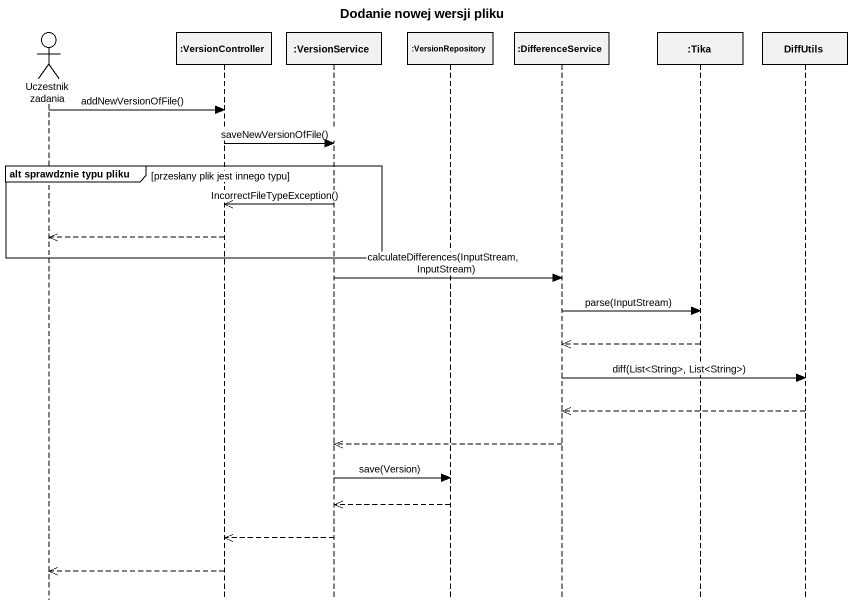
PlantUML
@startuml
title Dodanie nowej wersji pliku
hide footbox
actor "Uczestnik zadania" as Uczestnik_zadania
participant ":VersionController" as VersionController
participant ":VersionService" as VersionService
participant ":VersionRepository" as VersionRepository
participant ":DifferenceService" as DifferenceService
participant ":Tika" as Tika
participant DiffUtils

Uczestnik_zadania -> VersionController : addNewVersionOfFile()
VersionController -> VersionService : saveNewVersionOfFile()
group alt sprawdznie typu pliku [przesłany plik jest innego typu]
  VersionService ->> VersionController : IncorrectFileTypeException()
  VersionController -->> Uczestnik_zadania
end
VersionService -> DifferenceService : calculateDifferences(InputStream, InputStream)
DifferenceService -> Tika : parse(InputStream)
Tika -->> DifferenceService
DifferenceService -> DiffUtils : diff(List<String>, List<String>)
DiffUtils -->> DifferenceService
DifferenceService -->> VersionService
VersionService -> VersionRepository : save(Version)
VersionRepository -->> VersionService
VersionService -->> VersionController
VersionController -->> Uczestnik_zadania
@enduml
